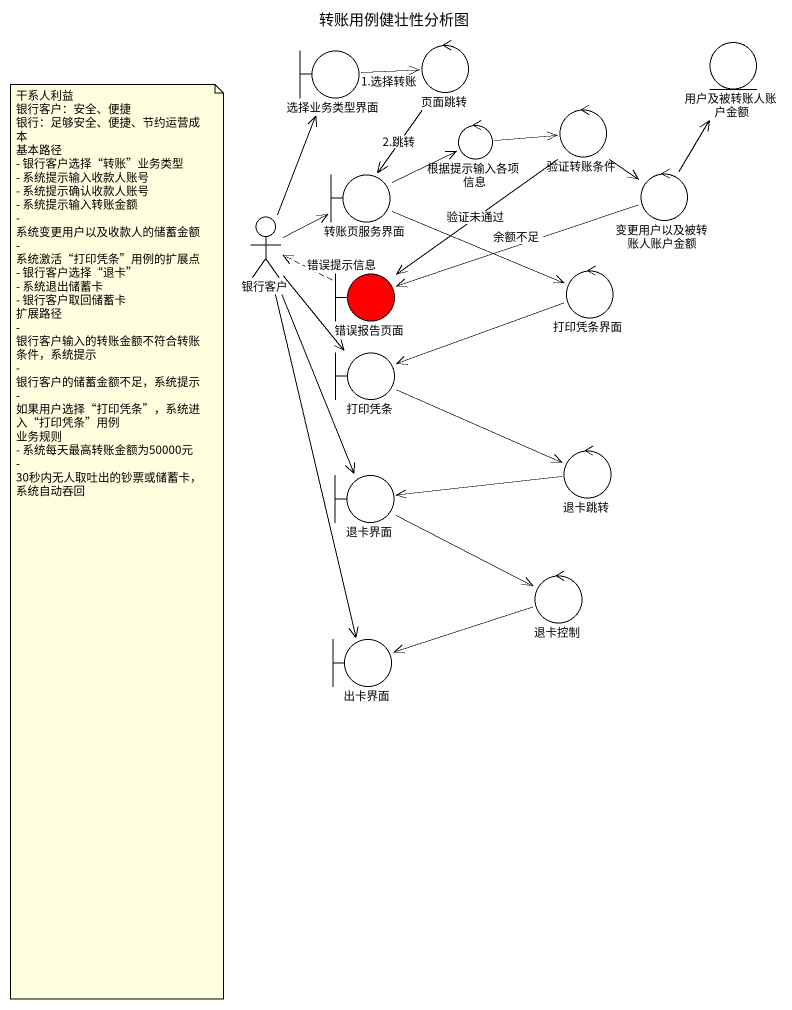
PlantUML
@startuml
title 转账用例健壮性分析图
boundary 选择业务类型界面
control 页面跳转
entity 用户及被转账人账户金额
control 根据提示输入各项信息
control 验证转账条件
boundary 转账页服务界面
control 变更用户以及被转账人账户金额
actor 银行客户
boundary 错误报告页面 #FF0000
control 打印凭条界面
boundary 打印凭条
boundary 退卡界面
control 退卡跳转
control 退卡控制
boundary 出卡界面
选择业务类型界面 -right-> 页面跳转 : 1.选择转账
页面跳转 --> 转账页服务界面 : 2.跳转
根据提示输入各项信息 -right-> 验证转账条件
验证转账条件 --> 变更用户以及被转账人账户金额
验证转账条件 --> 错误报告页面 : 验证未通过
转账页服务界面 -right-> 根据提示输入各项信息
转账页服务界面 -right-> 打印凭条界面
变更用户以及被转账人账户金额 -up-> 用户及被转账人账户金额
变更用户以及被转账人账户金额 -left-> 错误报告页面 : 余额不足
银行客户 -up-> 选择业务类型界面
银行客户 -right-> 转账页服务界面
银行客户 --> 打印凭条
银行客户 --> 退卡界面
银行客户 --> 出卡界面
错误报告页面 .left.> 银行客户 : 错误提示信息
打印凭条界面 -left-> 打印凭条
打印凭条 -right-> 退卡跳转
退卡界面 -right-> 退卡控制
退卡跳转 -left-> 退卡界面
退卡控制 -left-> 出卡界面
note as N1
  干系人利益
  银行客户：安全、便捷
  银行：足够安全、便捷、节约运营成本
  基本路径
  - 银行客户选择“转账”业务类型
  - 系统提示输入收款人账号
  - 系统提示确认收款人账号
  - 系统提示输入转账金额
  - 系统变更用户以及收款人的储蓄金额
  - 系统激活“打印凭条”用例的扩展点
  - 银行客户选择“退卡”
  - 系统退出储蓄卡
  - 银行客户取回储蓄卡
  扩展路径
  - 银行客户输入的转账金额不符合转账条件，系统提示
  - 银行客户的储蓄金额不足，系统提示
  - 如果用户选择“打印凭条”，系统进入“打印凭条”用例
  业务规则
  - 系统每天最高转账金额为50000元
  - 30秒内无人取吐出的钞票或储蓄卡，系统自动吞回
end note
@enduml
